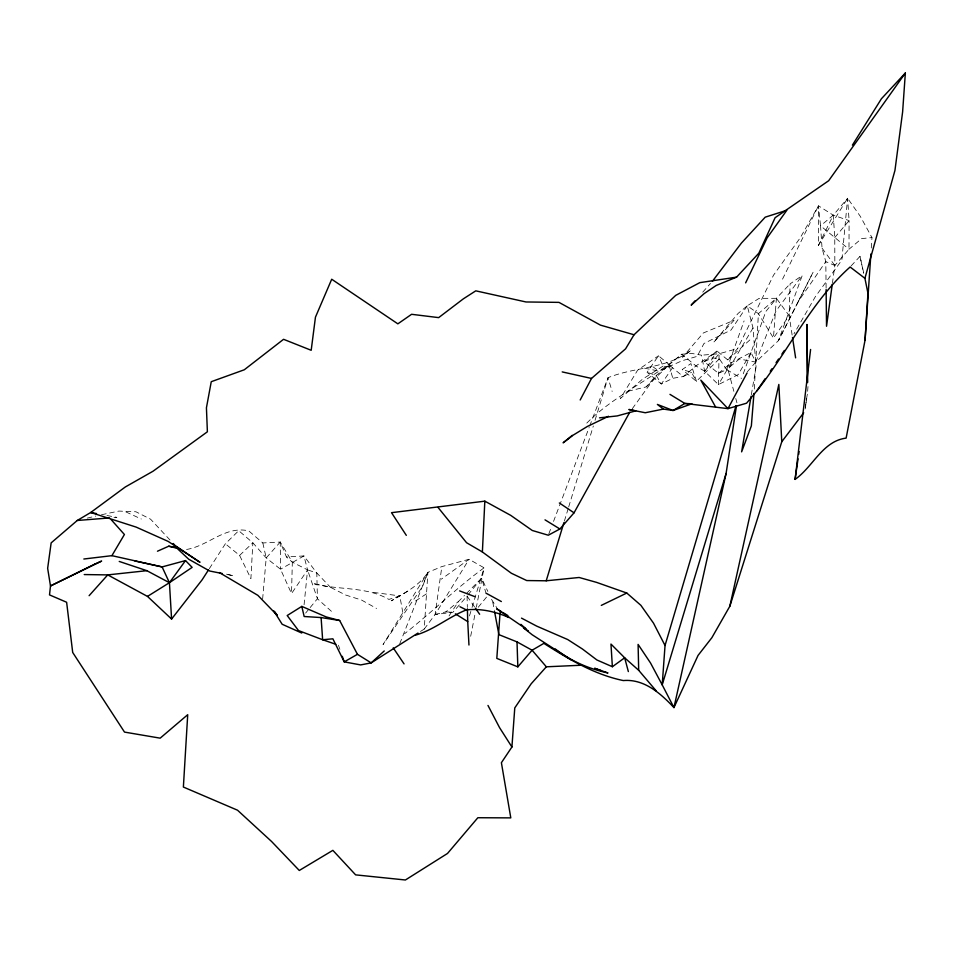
<?xml version="1.0" encoding="UTF-8"?>
<svg xmlns="http://www.w3.org/2000/svg" width="953" height="953" viewBox="0 0 953 953"><rect width="100%" height="100%" fill="white"/><g stroke="black" fill="none" stroke-linecap="round" stroke-linejoin="round"><path stroke-width="0.71" stroke-dasharray="4.76 3.57" d="M871.28 247.994L871.983 237.595L860.225 216.236L847.598 198.26L818.353 245.505L818.46 205.8L833.267 215.175L849.099 220.619L848.992 249.233L834.84 265.482L832.469 282.85M262.623 599.175L266.197 557.91L280.253 542.054L286.46 556.969L303.936 555.933L307.569 569.882L291.523 593.588L292.333 562.163L280.253 542.054L262.814 542.948L248.697 530.845C225.158 525.591 208.6 545.747 186.848 549.416L184.06 548.916M747.259 371.884L755.765 362.104L778.434 340.662L802.235 275.5L790.073 283.911L789.167 315.717L792.288 336.064M420.476 631.458L424.228 629.063L427.909 572.348L441.858 566.582L469.055 559.292L484.1 567.809L476.381 607.144M807.644 391.302L808.156 384.083M589.681 426.062L608.014 377.698C635.389 366.536 667.267 369.037 691.342 349.965L682.527 357.232L703.302 332.99L734.036 320.303L713.523 342.437L738.134 313.406L747.259 305.806L758.397 313.632L773.455 338.029L776.397 298.313L790.073 283.911M754.299 389.074L758.397 313.632L776.397 298.313L789.167 315.717L773.455 338.029M826.108 288.056L825.798 261.622L822.046 248.161L820.545 225.813L833.267 215.175L847.598 198.26L841.868 260.038L815.303 296.752L793.98 333.8M304.078 604.738L307.569 569.882L292.333 562.163L286.46 556.969M424.228 629.063L435.128 614.518L441.858 566.582M805.225 408.897L805.857 404.489M806.059 403.024L807.334 394.208M805.249 407.253L806.167 401.451M806.393 399.998L807.536 392.743M751.333 394.78L756.063 366.976L753.013 327.999L747.259 305.806L759.172 298.349L776.397 298.313L765.831 311.512L742.101 377.007M470.675 636.282L475.237 612.97M469.46 615.948L471.616 608.872M472.045 607.454L484.1 567.809C456.165 588.096 431.685 612.541 404.548 633.745M564.367 521.136L568.25 508.354M568.691 506.936L593.326 425.979M595.053 420.297L608.014 377.698L612.16 391.469M704.243 361.675L712.403 357.911L719.36 358.84L726.627 369.621L739.349 358.983L755.765 362.104L751.024 352.491L731.201 362.748L716.978 351.038L704.243 361.675L718.467 373.385L726.627 369.621L744.079 320.923M548.821 533.835L551.442 526.926M553.538 521.398L589.157 427.444M399.76 643.692L427.909 572.348L383.046 644.562L422.632 586.333L427.909 572.348C419.403 585.523 404.644 593.076 391.373 600.807L410.683 589.407M755.765 362.104L775.968 311.047L802.235 275.5M749.844 339.959L727.496 360.115L737.646 348.536L773.562 275.119L800.317 237.69L818.46 205.8L820.545 225.813L848.992 249.233L861.715 238.584L871.983 237.595M782.544 279.158L818.46 205.8M818.353 245.505L833.267 215.175L834.768 237.523L834.84 265.482L825.798 261.622L798.519 301.172L778.434 340.662L813.076 272.26L798.519 301.172M751.024 352.491L738.194 374.612L718.431 384.607L704.636 371.241L695.976 365.928L681.752 354.218C650.959 380.092 612.827 395.84 584.844 425.074M753.013 327.999L728.092 369.919L733.858 391.338M627.884 391.254L646.194 386.906L656.295 375.494L681.752 354.218L691.961 353.468L701.527 355.195L704.636 371.241L716.978 351.038L695.976 365.928L683.241 376.566L672.794 378.281L661.322 383.999L647.099 372.289L658.499 355.779L672.723 367.489L661.322 383.999L656.295 375.494L647.099 372.289M474.594 606.99L467.053 596.09L452.901 612.291L435.128 614.518L469.055 559.292L441.31 579.186M209.326 568.655L225.361 543.794L238.715 530.69L252.843 542.781L266.197 557.91L280.516 569.215L291.523 593.588M449.042 615.948L458.476 601.51L464.516 595.422M747.259 305.806L731.07 330L703.981 343.485L697.131 356.374L682.05 360.758L658.964 371.11L642.608 367.775M632.292 408.718L656.295 375.494M467.959 594.97L481.634 578.161L487.817 591.42M478.239 607.252L486.959 596.554L481.634 578.161L465.529 594.41M305.639 613.065L309.26 608.657M310.166 607.549L317.42 598.746L316.801 572.979L303.936 555.933L280.516 569.215L280.253 542.054M704.636 371.241L719.098 353.754L737.646 348.536M834.768 237.523L849.099 220.619L847.598 198.26M702.73 292.154L710.45 283.482M851.1 265.935L860.011 256.369L863.692 272.832M719.36 358.84L696.417 381.307L682.205 369.597L690.925 363.593L696.417 381.307L691.521 372.313L682.205 369.597M646.194 386.906L669.018 364.856L683.241 376.566L691.521 372.313M239.608 555.42L252.843 542.781L250.901 578.614L239.608 555.42L225.361 543.794M718.467 373.385L731.201 362.748L718.431 384.607L719.098 353.754L701.527 355.195M435.128 614.518L445.825 611.874L458.476 601.51M415.508 600.998L426.444 593.862M663.062 366.095L642.525 379.175L620.391 398.497L637.617 370.193L658.499 355.779L663.062 366.095L672.723 367.489M402.785 612.445L399.807 595.911L388.907 599.413C365.785 586.047 337.85 590.431 312.787 583.439L330.369 587.251L345.605 595.006L361.521 600.033L376.578 608.467M87.235 518.11L95.8 516.073M101.506 514.727L118.899 511.082L135.934 511.773L150.586 519.194L172.243 542.424M113.967 517.598L116.909 517.36L103.806 514.93M445.825 611.874L452.901 612.291M373.481 592.409L399.807 595.911M228.017 574.671L233.652 575.791L225.051 573.849M125.879 511.916L141.27 519.004M726.627 369.621L741.589 378.401M652.876 366.75L658.964 371.11M331.43 611.314L317.42 598.746L307.569 569.882L316.801 572.979L330.369 587.251M822.046 248.161L834.84 265.482M491.522 599.366L496.835 607.871M338.446 645.193L339.887 649.362M669.018 364.856L672.794 378.281M735.776 398.485L736.931 402.774M262.814 542.948L266.197 557.91M860.011 256.369L863.68 273.392M492.761 602.022L494.357 610.528M467.053 596.09L467.351 607.43"/><path stroke-width="1.43" d="M803.689 412.756L781.77 441.751L729.855 606.203L711.867 637.7L698.049 655.426L673.95 707.591L662.204 684.862L665.039 645.503L653.52 623.179L640.869 605.31L626.788 593.04L596.602 582.39L579.138 577.482L546.212 580.794L526.735 580.556L511.38 573.265L482.385 551.978L484.827 501.159L391.516 512.678L406.312 535.36M500.087 612.553L496.811 658.392L517.836 666.862L532.096 650.232L543.865 643.358C568.691 659.095 594.112 674.498 623.31 680.561C644.157 678.739 660.679 693.45 673.95 707.591L726.091 473.498L736.49 405.656M810.598 349.477L795.088 479.395C812.992 466.839 822.57 441.072 846.121 438.118L865.062 340.102L867.957 293.238L864.919 278.324L894.95 170.42L902.622 111.906L905.35 73.012L881.43 98.743L852.399 145.13M865.062 340.102L870.887 253.939M905.35 73.012L828.657 180.736L775.099 217.713L758.85 253.176L736.562 277.156L699.812 282.648L675.713 295.382L634.043 334.753L600.45 325.128L558.97 302.375L526.008 301.97L475.773 290.844L463.372 298.825L438.666 317.623L411.601 314.299L397.854 323.841L331.704 279.241L315.455 317.17L311.19 350.287L283.565 339.304L244.29 369.776L211.256 381.7L206.432 407.777L207.385 431.792L153.052 471.211L125.26 487.007L90.702 512.5L77.253 520.481L51.152 542.876L47.65 568.322L50.485 585.952L49.52 594.898L66.627 602.26L72.702 652.471L124.509 732.095L160.175 738.158L187.717 714.702L183.381 787.047L237.523 810.205L271.545 841.463L299.29 870.47L332.859 850.35L355.624 874.866L405.406 879.988L447.505 853.459L477.846 817.734L510.796 817.877L501.397 762.698L511.916 746.997L514.775 707.912L531.178 683.789L546.343 666.802L579.936 665.289M753.954 393.494L751.357 425.896L741.625 451.853L751.083 396.245M832.267 284.292L826.537 326.248L826.12 289.521M795.088 479.395L798.042 458.834M798.685 454.426L799.102 451.496M729.855 606.203L778.839 384.44L781.77 441.751M665.039 645.503L736.085 405.609M726.091 473.498L662.204 684.862L650.554 663.038L638.093 644.407L638.689 670.304L656.367 691.068M546.212 580.794L563.938 522.554M745.639 282.862L767.117 237.905L786.821 210.268L765.211 217.165L741.386 243.122L712.379 281.314M580.186 399.974L591.503 378.436L625.585 348.822L634.043 334.753M747.069 372.968L727.973 408.634L684.862 403.453L669.971 394.363M629.719 412.28L574.04 512.821L559.899 528.986L548.297 535.217L532.298 530.487L510.772 515.394L484.827 501.159M83.828 559.018L111.906 555.659L124.414 534.502L111.251 519.742M208.516 569.894L202.107 579.841L171.588 619.057L147.489 596.411L107.737 574.897L84.233 574.564M715.62 407.062L700.812 380.14L727.973 408.634L746.556 403.202L756.908 390.813L765.247 378.579M770.25 371.229L771.918 368.775M776.076 362.664L778.577 358.983M781.913 354.087L784.414 350.418M171.588 619.057L169.431 582.7L192.137 567.369L185.513 560.578L169.431 582.7L147.489 596.411M756.908 390.813C788.881 350.216 811.134 301.815 850.112 266.995L864.919 278.324M695.023 300.814L691.163 305.151L704.112 293.631L716.215 285.447L736.562 277.156M89.105 595.696L107.737 574.897L146.857 570.68L169.431 582.7L162.105 566.916L134.921 561.007M384.238 650.959L371.182 662.883L360.651 664.92L344.212 661.87L332.883 638.82L322.638 639.737L298.503 630.564L287.198 615.531L301.803 606.394L326.212 616.925L339.661 620.498L357.458 654.318L371.182 662.883L417.974 633.066M572.265 435.354L563.116 442.823L573.277 435.08L587.31 426.491L608.514 416.282M521.517 618.128L536.694 626.121L567.69 639.534L582.474 649.041L596.9 659.976L612.374 666.731L624.668 657.808L638.689 670.304M357.458 654.318L344.212 661.87L342.294 656.319M506.353 616.067L508.854 617.473C495.524 611.659 480.931 608.276 466.351 609.908C448.589 616.984 434.056 629.885 415.496 635.139M601.295 605.393L626.788 593.04M157.471 551.215L168.752 546.2L177.103 547.689M185.513 560.578L162.105 566.916L111.906 555.659M663.395 409.087L657.391 404.429L673.056 410.493L684.862 403.453L691.961 403.786L673.056 410.493L663.395 409.087L645.252 412.744L628.873 409.492L635.711 410.886L617.222 415.925L599.52 417.843M77.253 520.481L109.559 517.944M339.661 620.498L321.101 617.556L304.162 616.508L301.803 606.394M96.527 513.572L90.702 512.5L136.184 527.116L168.193 541.423L199.987 562.294L175.185 545.592L173.22 543.484M222.371 573.551L209.684 571.014L188.682 559.197L176.984 548.249L168.752 546.2M562.21 371.908L591.503 378.436M594.803 668.339L607.966 672.961C588.751 668.815 570.966 661.084 555.265 648.957M119.232 561.436L146.857 570.68M335.813 644.288L322.638 639.737L321.101 617.556M594.791 668.351L601.355 670.709M459.632 590.908L475.333 596.816M546.343 666.802L532.096 650.232L517.014 641.893L498.895 634.638L494.631 611.945M301.767 633.042L282.148 624.251L273.749 610.79M459.965 606.727L466.351 609.908M486.244 593.278L501.349 601.546M219.309 572.55L257.858 595.339L277.228 615.364L274.798 611.802M482.385 551.978L466.565 542.722L438.023 507.401M501.671 611.79L496.68 608.788L525.985 628.861L520.874 624.334M502.922 612.529L507.878 615.567M545.021 519.85L559.899 528.986M455.379 613.839L467.732 621.618L468.959 645.026M528.367 630.91L523.423 627.789L532.155 634.746L571.907 660.31M559.34 502.97L574.04 512.821M475.44 608.193L479.633 614.244M393.232 647.873L404.06 663.884M511.916 746.997L499.539 727.604L487.972 705.446M628.349 671.567L624.668 657.808L610.968 644.073L612.374 666.731M792.503 337.517L795.624 357.863M517.014 641.893L517.836 666.862M467.399 608.848L467.732 621.618M807.453 382.356L806.965 324.473L807.513 382.641M94.835 564.093L50.485 585.952L101.637 561.067L94.835 564.093"/></g></svg>
